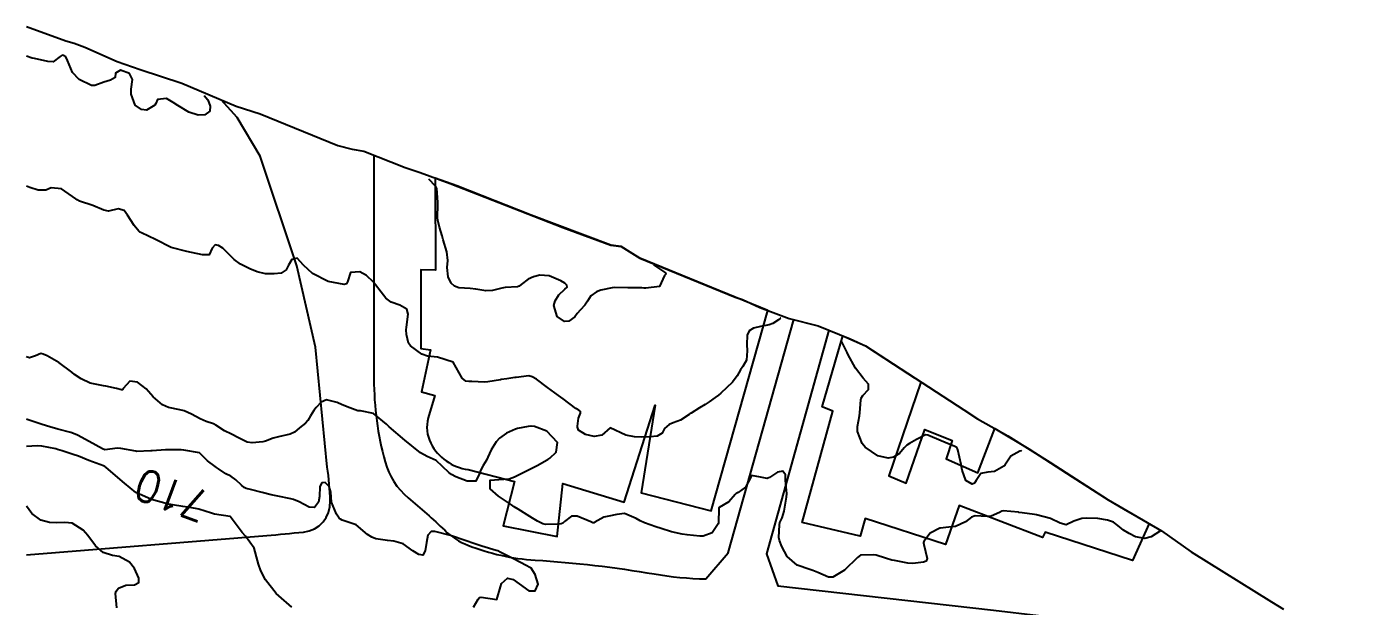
# Model space of a CAD drawing. Header units: metres. Extents: x 286371 to 293043, y 7462578 to 7466404.
# Drawn here: x 286381.9 to 286550.1, y 7466330.2 to 7466403.8 of the extents above; entities that cross this region are included whole.
import ezdxf
from ezdxf.enums import TextEntityAlignment as Align

# ---------------------------------------------------------------- set-up
doc = ezdxf.new("R2010")
doc.units = ezdxf.units.M
doc.header["$MEASUREMENT"] = 0
for name, color, linetype in [('Area', 45, 'Continuous'), ('Cotas', 45, 'Continuous'), ('Curvas de Nivel 1m', 11, 'Continuous'), ('Curvas de Nivel 5m', 15, 'Continuous'), ('Edificações', 30, 'Continuous'), ('Vias primárias', 230, 'Continuous')]:
    doc.layers.add(name, color=color, linetype=linetype)
doc.styles.add('Style-STANDARD', font='STANDARD.shx')

msp = doc.modelspace()

# ---------------------------------------------------------------- linework, layer by layer
at = {"layer": 'Area'}
msp.add_polyline3d([(286381.9, 7466403.8, 725.52), (286386.88, 7466402.01, 718.21), (286387.94, 7466401.69, 714.12), (286389.28, 7466401.2, 725.79), (286393.39, 7466399.36, 722.74), (286396.29, 7466398.35, 724.72), (286401.59, 7466396.61, 723.52), (286408.49, 7466393.71, 713.91), (286411.54, 7466392.72, 713.75), (286421.37, 7466388.73, 713.87), (286423.2, 7466388.24, 713.65), (286424.65, 7466387.98, 713.62), (286429.93, 7466385.91, 713.76), (286431.79, 7466385.28, 713.87), (286435.63, 7466383.9, 714.38), (286449.91, 7466378.32, 721.83), (286455.98, 7466376.08, 721.82), (286457.31, 7466375.92, 720.97), (286459.66, 7466374.42, 718.96), (286471.74, 7466369.49, 717.71), (286472.67, 7466369.17, 717.77), (286474.88, 7466368.15, 717.68), (286478.58, 7466366.79, 712.89), (286482.29, 7466365.82, 712.86), (286486.31, 7466364.21, 715.63), (286488.26, 7466363.31, 715.58), (286500.73, 7466355.17, 712.98), (286502.48, 7466354.04, 713.12), (286506.33, 7466351.89, 718.13), (286511.63, 7466348.56, 718.5), (286519.02, 7466343.75, 712.07), (286525.82, 7466339.84, 716.31), (286529.55, 7466337.19, 711.76), (286539.76, 7466330.83, 710.89), (286541.27, 7466329.91, 710.81)], dxfattribs=at)
at = {"layer": 'Curvas de Nivel 1m', "flags": 128}
for points, elevation in [([(286404.44, 7466395.07), (286404.89, 7466394.52), (286405.2, 7466393.7), (286405.13, 7466393.07), (286404.49, 7466392.6), (286403.65, 7466392.56), (286402.49, 7466392.95), (286401.09, 7466393.77), (286400.51, 7466394.16), (286399.63, 7466394.67), (286398.52, 7466394.54), (286398.29, 7466394.03), (286398.15, 7466393.81), (286397.12, 7466393.2), (286396.5, 7466393.27), (286395.68, 7466393.85), (286395.15, 7466395.24), (286395.17, 7466395.86), (286395.33, 7466397.09), (286394.94, 7466397.86), (286393.81, 7466398.26), (286393.17, 7466397.89), (286393.13, 7466397.32), (286392.56, 7466397.01), (286391.7, 7466396.76), (286390.55, 7466396.32), (286390.14, 7466396.34), (286388.56, 7466397.09), (286387.73, 7466397.97), (286387.09, 7466399.48), (286386.88, 7466399.98), (286386.61, 7466400.15), (286386.44, 7466400.16), (286386.17, 7466399.99), (286385.27, 7466399.33), (286384.59, 7466399.35), (286382.9, 7466399.74), (286382.6, 7466399.8), (286381.9, 7466400.05)], 714), ([(286477.52, 7466366.82), (286477.48, 7466366.8), (286477.23, 7466366.6), (286476.54, 7466366.15), (286476.08, 7466365.96), (286474.98, 7466365.74), (286474.08, 7466365.53), (286473.52, 7466365.21), (286473.28, 7466364.66), (286473.22, 7466363.49), (286473.28, 7466362.66), (286473.19, 7466361.48), (286472.73, 7466360.66), (286472.41, 7466360.25), (286471.99, 7466359.5), (286471.39, 7466358.69), (286469.95, 7466357.31), (286469.62, 7466357.04), (286469.21, 7466356.73), (286468.46, 7466356.21), (286467.93, 7466355.88), (286467.24, 7466355.44), (286466.17, 7466354.77), (286466.01, 7466354.68), (286465.91, 7466354.61), (286464.8, 7466353.89), (286463.9, 7466353.54), (286463.37, 7466353.33), (286462.81, 7466352.82), (286462.48, 7466352.22), (286461.87, 7466351.86), (286460.98, 7466351.74), (286459.87, 7466351.71), (286458.98, 7466351.76), (286457.87, 7466351.96), (286455.88, 7466352.92), (286454.84, 7466351.97), (286453.87, 7466351.81), (286452.78, 7466352.06), (286451.88, 7466352.61), (286451.77, 7466352.99), (286451.75, 7466353.12), (286451.9, 7466354.14), (286452.13, 7466354.76), (286452.13, 7466354.98), (286451.92, 7466355.13), (286451.54, 7466355.37), (286449.94, 7466356.59), (286449.35, 7466357.02), (286447.96, 7466358.03), (286446.54, 7466359.07), (286445.99, 7466359.39), (286445.59, 7466359.48), (286443.99, 7466359.3), (286443.82, 7466359.27), (286442.78, 7466359.12), (286442.09, 7466359.02), (286441.98, 7466359), (286440.41, 7466358.72), (286439.98, 7466358.7), (286438.38, 7466358.78), (286437.98, 7466358.77), (286437.58, 7466358.81), (286437.13, 7466359.21), (286436.01, 7466361.22), (286434.02, 7466361.85), (286432.76, 7466362.01), (286432.03, 7466362.23), (286430.57, 7466363.32), (286430.35, 7466363.62), (286430.07, 7466364.75), (286430.02, 7466365.33), (286430.08, 7466365.68), (286430.29, 7466367.31), (286430.11, 7466367.95), (286429.25, 7466368.46), (286428.13, 7466368.82), (286427.44, 7466369.36), (286426.87, 7466370.1), (286426.16, 7466371.06), (286425.9, 7466371.39), (286425, 7466372.22), (286424.18, 7466372.67), (286422.99, 7466372.62), (286422.59, 7466371.44), (286422.45, 7466371.15), (286422.16, 7466371.1), (286420.16, 7466371.47), (286418.18, 7466372.46), (286417.03, 7466373.52), (286416.22, 7466374.41), (286415.52, 7466374.24), (286415.13, 7466373.55), (286414.81, 7466372.94), (286414.18, 7466372.53), (286413.32, 7466372.44), (286412.19, 7466372.45), (286411.13, 7466372.67), (286410.2, 7466373.09), (286409.05, 7466373.64), (286408.21, 7466374.24), (286406.78, 7466375.68), (286406.24, 7466376.03), (286405.83, 7466376.1), (286405.46, 7466375.7), (286405.08, 7466374.84), (286404.22, 7466374.84), (286402.83, 7466375.13), (286402.23, 7466375.27), (286400.23, 7466375.77), (286398.25, 7466376.81), (286396.47, 7466377.62), (286396.26, 7466377.73), (286396.14, 7466377.84), (286395.57, 7466378.55), (286394.7, 7466379.86), (286394.3, 7466380.46), (286393.51, 7466380.68), (286392.3, 7466380.4), (286391.7, 7466380.51), (286390.31, 7466381.09), (286388.61, 7466381.66), (286388.32, 7466381.81), (286388.16, 7466381.96), (286386.34, 7466383.21), (286385.02, 7466383.33), (286384.34, 7466383.06), (286383.36, 7466383.05), (286382.34, 7466383.38), (286381.9, 7466383.56)], 713), ([(286461.4, 7466373.56), (286462.91, 7466372.57), (286462.98, 7466372.42), (286462.78, 7466372.23), (286462.16, 7466370.83), (286460.42, 7466370.6), (286460.16, 7466370.62), (286459.93, 7466370.64), (286458.16, 7466370.67), (286456.39, 7466370.69), (286456.16, 7466370.68), (286454.73, 7466370.38), (286454.15, 7466370.16), (286453.47, 7466369.63), (286453.04, 7466368.97), (286452.67, 7466368.44), (286452.12, 7466367.86), (286451.7, 7466367.4), (286451.41, 7466366.99), (286450.67, 7466366.43), (286450.09, 7466366.37), (286449.16, 7466367.03), (286448.76, 7466368.4), (286448.92, 7466369.03), (286449.4, 7466369.77), (286450.16, 7466370.51), (286450.44, 7466370.73), (286450.41, 7466371.01), (286450.17, 7466371.25), (286449.63, 7466371.56), (286448.18, 7466372.2), (286446.97, 7466372.28), (286446.18, 7466372.05), (286445.5, 7466371.76), (286444.63, 7466371.1), (286444.38, 7466370.88), (286444.16, 7466370.78), (286442.6, 7466370.69), (286442.16, 7466370.62), (286440.98, 7466370.32), (286440.15, 7466370.28), (286438.85, 7466370.48), (286438.16, 7466370.59), (286436.7, 7466370.68), (286436.16, 7466370.86), (286435.75, 7466371.23), (286435.36, 7466372.06), (286435.23, 7466373.24), (286435.31, 7466374.13), (286435.21, 7466375.24), (286434.74, 7466376.75), (286434.58, 7466377.25), (286434.27, 7466378.35), (286434.05, 7466379.26), (286434.01, 7466379.54), (286434.05, 7466381.26), (286434.05, 7466381.52), (286433.92, 7466383.26), (286433.75, 7466383.57), (286432.9, 7466384.43)], 714), ([(286508.07, 7466350.01), (286507.99, 7466349.99), (286507.84, 7466349.94), (286506.69, 7466349.29), (286505.93, 7466348.16), (286505.89, 7466348.09), (286505.81, 7466348.02), (286504.63, 7466347.35), (286503.8, 7466347.28), (286502.9, 7466347.1), (286502.31, 7466346.22), (286502.1, 7466345.9), (286501.78, 7466345.76), (286501.01, 7466346.24), (286500.52, 7466347.53), (286500.39, 7466348.25), (286499.99, 7466350.11), (286499.95, 7466350.25), (286499.85, 7466350.4), (286499.58, 7466350.53), (286497.86, 7466351.25), (286496.18, 7466351.99), (286495.87, 7466352.02), (286494.75, 7466351.44), (286493.85, 7466350.91), (286493.51, 7466350.69), (286493.18, 7466350.35), (286492.57, 7466349.63), (286491.83, 7466349.16), (286491.16, 7466349.05), (286489.83, 7466349.37), (286488.23, 7466350.43), (286487.85, 7466350.91), (286487.25, 7466352.44), (286487.25, 7466353.09), (286487.52, 7466354.44), (286487.57, 7466354.79), (286487.67, 7466356.44), (286487.72, 7466356.67), (286487.95, 7466356.99), (286488.64, 7466357.75), (286488.64, 7466358.42), (286487.99, 7466359.2), (286486.99, 7466360.45), (286486.03, 7466362.26), (286485.94, 7466362.47), (286485.86, 7466362.64), (286485.23, 7466363.88)], 713), ([(286525.68, 7466339.85), (286524.48, 7466339.06), (286523.67, 7466338.85), (286522.49, 7466339.09), (286521.69, 7466339.5), (286521, 7466339.93), (286520.27, 7466340.52), (286519.71, 7466340.92), (286518.97, 7466341.21), (286517.72, 7466341.42), (286516.26, 7466341.46), (286515.71, 7466341.41), (286514.68, 7466341.06), (286513.7, 7466340.61), (286512.97, 7466340.79), (286511.71, 7466341.38), (286509.96, 7466341.86), (286509.72, 7466341.9), (286508.13, 7466342.13), (286507.72, 7466342.18), (286507.67, 7466342.19), (286505.73, 7466342.37), (286505.55, 7466342.34), (286505.27, 7466342.17), (286504.22, 7466341.69), (286503.72, 7466341.66), (286502.19, 7466341.74), (286501.71, 7466341.55), (286500.96, 7466340.99), (286499.7, 7466340.39), (286499.59, 7466340.37), (286498.44, 7466340.27), (286497.8, 7466340.18), (286497.69, 7466340.16), (286496.47, 7466339.52), (286495.67, 7466338.48), (286495.61, 7466338.37), (286495.61, 7466338.32), (286495.66, 7466338.12), (286496.1, 7466336.31), (286495.95, 7466335.99), (286495.63, 7466335.85), (286494.26, 7466335.7), (286493.62, 7466335.73), (286491.94, 7466336.06), (286491.63, 7466336.13), (286490.79, 7466336.39), (286489.64, 7466336.73), (286489.24, 7466336.81), (286487.64, 7466336.75), (286487.26, 7466336.44), (286485.61, 7466334.84), (286485.39, 7466334.7), (286484.98, 7466334.48), (286484.12, 7466333.98), (286483.6, 7466333.97), (286482.23, 7466334.53), (286481.61, 7466334.8), (286481.23, 7466334.92), (286479.62, 7466335.5), (286478.36, 7466336.58), (286477.65, 7466337.83), (286477.37, 7466338.6), (286477.3, 7466338.97), (286477.37, 7466340.6), (286477.42, 7466340.88), (286477.71, 7466341.49), (286477.96, 7466342.35), (286478, 7466342.59), (286478.25, 7466344.1), (286478.3, 7466344.59), (286478.15, 7466346.22), (286478.14, 7466346.59), (286478.13, 7466346.92), (286477.81, 7466347.41), (286477.12, 7466347.29), (286476.1, 7466346.62), (286475.91, 7466346.5), (286475.79, 7466346.47), (286474.94, 7466346.64), (286473.8, 7466346.84), (286473.75, 7466346.7), (286473.73, 7466346.66), (286473.05, 7466345.39), (286472.12, 7466344.68), (286471.87, 7466344.57), (286471.76, 7466344.44), (286470.93, 7466343.51), (286469.74, 7466342.81), (286469.68, 7466342.77), (286469.66, 7466342.72), (286469.62, 7466340.8), (286469.61, 7466340.72), (286468.85, 7466339.57), (286467.68, 7466339.17), (286467.26, 7466339.17), (286465.68, 7466339.33), (286465.04, 7466339.43), (286463.69, 7466339.73), (286462.38, 7466340.14), (286461.7, 7466340.36), (286460.25, 7466340.86), (286459.71, 7466341.09), (286459.19, 7466341.39), (286457.72, 7466342.03), (286456.73, 7466341.9), (286455.72, 7466341.7), (286455.08, 7466341.57), (286453.97, 7466340.95), (286453.82, 7466340.84), (286453.7, 7466340.84), (286453.47, 7466340.96), (286451.71, 7466341.69), (286451.01, 7466341.7), (286450.13, 7466341.01), (286449.92, 7466340.79), (286449.7, 7466340.72), (286449.38, 7466340.7), (286447.7, 7466340.65), (286447.36, 7466340.71), (286446.67, 7466341.07), (286446.07, 7466341.44), (286445.71, 7466341.67), (286444.23, 7466342.6), (286443.73, 7466342.9), (286443.38, 7466343.12), (286441.75, 7466344.22), (286440.7, 7466345.16), (286440.69, 7466346.25), (286441.78, 7466346.35), (286443.11, 7466346.44), (286443.79, 7466346.67), (286444.62, 7466347.09), (286445.39, 7466347.49), (286445.8, 7466347.68), (286446.71, 7466348.16), (286447.82, 7466348.78), (286447.99, 7466348.87), (286448.26, 7466349.04), (286449.07, 7466349.8), (286449.21, 7466351.02), (286447.88, 7466352.49), (286446.31, 7466353.07), (286445.88, 7466353.13), (286445.83, 7466353.13), (286445.5, 7466353.08), (286444.17, 7466352.81), (286443.88, 7466352.72), (286442.76, 7466352.23), (286441.86, 7466351.61), (286441.43, 7466351.14), (286440.82, 7466350.13), (286440.37, 7466349.17), (286440.2, 7466348.79), (286439.81, 7466348.12), (286439.47, 7466347.51), (286439.36, 7466347.18), (286438.85, 7466346.12), (286437.78, 7466346.13), (286436.32, 7466346.69), (286435.79, 7466346.98), (286435.46, 7466347.24), (286433.82, 7466348.74), (286432.7, 7466349.28), (286431.84, 7466349.72), (286429.86, 7466351.32), (286427.89, 7466353.03), (286427.56, 7466353.36), (286425.91, 7466354.73), (286424.26, 7466355.06), (286423.92, 7466355.06), (286422.91, 7466355.43), (286421.93, 7466355.83), (286421.27, 7466356.12), (286419.94, 7466356.44), (286419.28, 7466356.14), (286418.64, 7466355.49), (286418.33, 7466355.09), (286417.91, 7466354.42), (286417.58, 7466353.83), (286417.28, 7466353.51), (286416.5, 7466352.91), (286415.88, 7466352.37), (286415.33, 7466352.09), (286413.87, 7466351.78), (286413.7, 7466351.73), (286413.17, 7466351.57), (286412.22, 7466351.23), (286411.86, 7466351.12), (286410.49, 7466350.98), (286409.86, 7466351.1), (286408.77, 7466351.64), (286407.87, 7466352.11), (286407.01, 7466352.54), (286405.89, 7466353.24), (286405.59, 7466353.39), (286404.69, 7466353.7), (286403.9, 7466354.04), (286402.81, 7466354.64), (286401.91, 7466355.05), (286401.35, 7466355.19), (286399.92, 7466355.48), (286399.15, 7466355.8), (286397.94, 7466356.84), (286397.08, 7466357.83), (286395.97, 7466358.71), (286395.01, 7466358.82), (286394.16, 7466357.87), (286394.08, 7466357.74), (286393.95, 7466357.73), (286393.29, 7466357.88), (286391.97, 7466358.17), (286391.67, 7466358.21), (286389.97, 7466358.56), (286388.81, 7466359.13), (286387.99, 7466359.68), (286387.63, 7466359.97), (286386.01, 7466361.2), (286384.5, 7466362.02), (286384.03, 7466362.24), (286383.72, 7466362.34), (286383.06, 7466362.04), (286382.27, 7466361.8), (286382.02, 7466361.85), (286381.9, 7466361.95)], 712), ([(286438.56, 7466330.17), (286439.15, 7466331.18), (286439.34, 7466331.4), (286439.56, 7466331.43), (286441.55, 7466331.14), (286441.98, 7466332.73), (286442.14, 7466333.14), (286442.88, 7466333.84), (286443.59, 7466333.67), (286444.38, 7466333.1), (286445.57, 7466332.23), (286446.4, 7466332.24), (286446.76, 7466333.07), (286446.38, 7466334.3), (286445.88, 7466335.08), (286445.62, 7466335.24), (286445.32, 7466335.39), (286443.63, 7466336.29), (286441.97, 7466337.14), (286441.65, 7466337.3), (286441.44, 7466337.36), (286439.65, 7466337.87), (286438.62, 7466338.23), (286437.66, 7466338.56), (286435.67, 7466339.23), (286433.68, 7466339.74), (286433.21, 7466339.75), (286432.79, 7466339.28), (286432.6, 7466338.34), (286432.45, 7466337.28), (286432.17, 7466336.75), (286431.64, 7466336.82), (286430.89, 7466337.31), (286429.66, 7466338.18), (286428.46, 7466338.54), (286427.66, 7466338.63), (286426.2, 7466338.84), (286425.67, 7466339.04), (286425.14, 7466339.39), (286423.69, 7466340.61), (286421.94, 7466341.21), (286421.71, 7466341.32), (286421.55, 7466341.45), (286421.22, 7466341.95), (286420.58, 7466343.46), (286420.5, 7466344.73), (286420.28, 7466345.47), (286419.78, 7466345.95), (286419.34, 7466345.92), (286419.1, 7466345.48), (286419.06, 7466344.17), (286418.92, 7466343.49), (286418.43, 7466342.8), (286417.73, 7466342.84), (286416.49, 7466343.52), (286415.75, 7466343.8), (286415.41, 7466343.88), (286413.75, 7466344.23), (286412.91, 7466344.42), (286411.76, 7466344.71), (286410.32, 7466345.06), (286409.77, 7466345.2), (286409.48, 7466345.34), (286409.14, 7466345.64), (286408.45, 7466346.32), (286407.79, 7466346.75), (286407.18, 7466347.05), (286406.24, 7466347.69), (286405.99, 7466347.87), (286405.81, 7466347.99), (286404.84, 7466348.72), (286403.83, 7466349.72), (286401.84, 7466350.05), (286401.51, 7466350.09), (286399.84, 7466350.13), (286399.51, 7466350.11), (286397.84, 7466349.99), (286397.68, 7466349.98), (286395.84, 7466349.92), (286395.75, 7466349.93), (286393.84, 7466350.29), (286393.42, 7466350.31), (286391.84, 7466350.13), (286391.52, 7466350.23), (286389.85, 7466351.17), (286388.38, 7466351.96), (286387.87, 7466352.19), (286387.54, 7466352.3), (286385.88, 7466352.73), (286384.87, 7466353.02), (286383.89, 7466353.34), (286381.99, 7466353.96), (286381.9, 7466353.99)], 711), ([(286393.35, 7466330.07), (286393.2, 7466331.88), (286393.26, 7466332.19), (286393.57, 7466332.58), (286394.48, 7466332.96), (286395.58, 7466333), (286396.15, 7466333.27), (286396.15, 7466333.84), (286395.61, 7466335.07), (286394.94, 7466335.85), (286393.63, 7466336.59), (286392.8, 7466336.72), (286391.64, 7466337.09), (286390.63, 7466337.92), (286389.67, 7466339.25), (286389.1, 7466339.94), (286387.7, 7466340.81), (286386.78, 7466340.89), (286385.7, 7466340.86), (286384.83, 7466340.88), (286383.7, 7466341.18), (286382.58, 7466342.04), (286381.9, 7466342.95)], 709)]:
    msp.add_lwpolyline(points, dxfattribs=dict(at, elevation=elevation))
at = {"layer": 'Curvas de Nivel 5m', "elevation": 710, "flags": 128}
msp.add_lwpolyline([(286415.53, 7466330.15), (286413.9, 7466331.57), (286413.56, 7466331.89), (286412.2, 7466333.6), (286411.61, 7466334.78), (286411.31, 7466335.61), (286411.18, 7466336.06), (286410.76, 7466337.62), (286409.68, 7466339.15), (286409.23, 7466339.64), (286407.71, 7466341.66), (286405.72, 7466341.97), (286405.35, 7466342.07), (286403.73, 7466342.57), (286402.67, 7466342.8), (286401.73, 7466342.93), (286400.39, 7466343.12), (286399.74, 7466343.25), (286397.74, 7466343.81), (286395.76, 7466344.71), (286394.32, 7466345.87), (286393.78, 7466346.36), (286391.97, 7466347.9), (286391.81, 7466348), (286391.65, 7466348.06), (286389.82, 7466348.77), (286388.48, 7466349.3), (286387.83, 7466349.53), (286386.41, 7466349.99), (286385.84, 7466350.16), (286385.62, 7466350.22), (286383.85, 7466350.58), (286383.26, 7466350.62), (286381.9, 7466350.52)], dxfattribs=at)
at = {"layer": 'Edificações', "elevation": 714.13}
msp.add_lwpolyline([(286433.71, 7466384.59), (286433.74, 7466372.89), (286431.9, 7466372.95), (286431.9, 7466362.96), (286433.12, 7466362.78), (286431.99, 7466357.45), (286433.66, 7466357), (286432.84, 7466354.15, 0.190781), (286433.16, 7466350.95, 0.245123), (286437.9, 7466347.6), (286443.78, 7466346.11), (286442.33, 7466340.47), (286449.16, 7466339.12), (286449.88, 7466345.84), (286457.69, 7466343.49), (286461.62, 7466355.77), (286459.82, 7466344.66), (286468.72, 7466342.37), (286475.88, 7466367.78), (286468.75, 7466370.71), (286459.66, 7466374.42), (286458.78, 7466374.98), (286457.31, 7466375.92), (286455.98, 7466376.08), (286445.89, 7466379.89), (286436.45, 7466383.58)], format="xyb", close=True, dxfattribs=at)
at = {"layer": 'Edificações', "elevation": 715.02}
msp.add_lwpolyline([(286485.42, 7466364.57), (286488.26, 7466363.31), (286491.81, 7466360.99), (286494.49, 7466359.24), (286495.3, 7466358.71), (286491.22, 7466346.8), (286493.43, 7466345.88), (286495.78, 7466352.68), (286499.27, 7466351.3), (286498.49, 7466348.96), (286502.5, 7466347.21), (286504.65, 7466352.83), (286508.98, 7466350.23), (286514.48, 7466346.7), (286519.02, 7466343.75), (286521.2, 7466342.49), (286524.22, 7466340.76), (286522.11, 7466336.08), (286511.05, 7466339.68), (286510.73, 7466338.99), (286500.13, 7466343.03), (286498.42, 7466338.11), (286488.25, 7466341.4), (286487.61, 7466339.14), (286480.26, 7466340.89), (286484.15, 7466355.02), (286482.77, 7466355.58)], close=True, dxfattribs=at)
at = {"layer": 'Vias primárias'}
msp.add_lwpolyline([(286381.9, 7466336.78), (286412.35, 7466339.25, 0.005207), (286417.01, 7466339.68, 0.395162), (286420.42, 7466343.61, 0.026343), (286420.04, 7466347.92), (286418.52, 7466363.14), (286416.19, 7466373.43), (286411.53, 7466387.36), (286408.6, 7466392.27), (286406.58, 7466394.52)], format="xyb", dxfattribs=at)
at = {"layer": 'Vias primárias', "elevation": 713.65}
msp.add_lwpolyline([(286425.95, 7466387.47), (286425.95, 7466373.59, -0.000164), (286425.95, 7466359.1, 0.06651), (286427.36, 7466348.59, 0.155106), (286430.3, 7466344.02, -0.019498), (286434.92, 7466339.9, 0.098849), (286437.86, 7466338.01, 0.078249), (286446.4, 7466336.12, -0.027321), (286461.47, 7466334.37, 0.037659), (286468.05, 7466333.74), (286470.86, 7466337.04), (286479.19, 7466366.63)], format="xyb", dxfattribs=at)
at = {"layer": 'Vias primárias', "elevation": 713.78}
msp.add_lwpolyline([(286483.62, 7466365.29), (286475.72, 7466336.9), (286477.14, 7466332.84), (286504.5, 7466329.76), (286550.14, 7466324.38)], dxfattribs=at)

# ---------------------------------------------------------------- texts
at = {"layer": 'Cotas', "style": 'Style-STANDARD'}
msp.add_text('710', height=4, rotation=159.8336, dxfattribs=at).set_placement((286400.29, 7466344.37, 710), align=Align.MIDDLE_CENTER)

doc.saveas('drawing.dxf')
